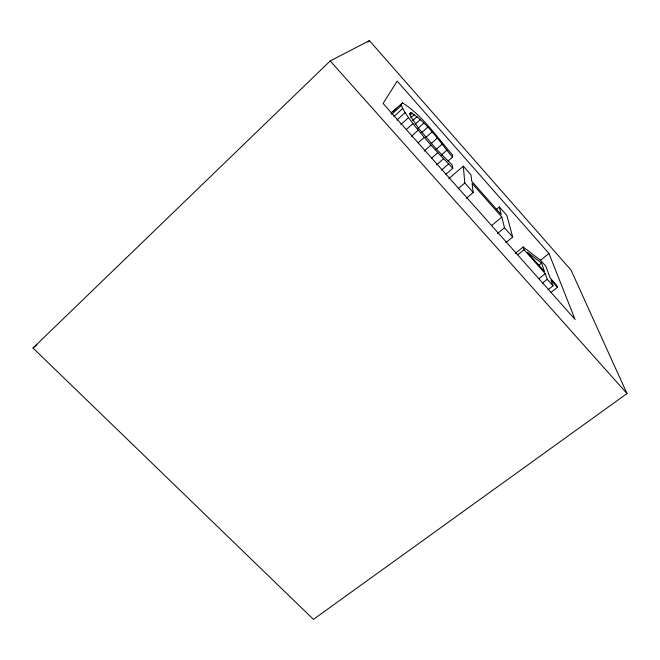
<?xml version="1.0" encoding="UTF-8"?>
<svg xmlns="http://www.w3.org/2000/svg" width="660" height="660" viewBox="0 0 660 660"><rect width="100%" height="100%" fill="white"/><g stroke="black" fill="none" stroke-linecap="round" stroke-linejoin="round"><path stroke-width="0.99" d="M33 348.034L330.198 60.943L369.418 40.639L571.015 270.047L627 393.55L313.45 619.361L33 348.034L36.927 344.743M367.933 42.058L369.418 40.639M390.984 113.099L402.567 102.886C422.854 115.772 436.697 136.966 452.455 154.803L452.512 157.113L447.967 161.089M392.914 111.746L396.627 108.339M400.339 104.932L402.567 102.886M391.619 114.419L401.495 105.361L401.495 103.455M393.764 116.663L402.732 108.454L401.495 105.361M396.808 120.161L405.108 112.596L402.732 108.454M409.382 113.974L410.875 112.621C428.109 123.354 439.478 141.826 452.512 157.113M410.075 115.137L412.36 113.058M400.909 124.534L408.507 117.629L405.108 112.596M410.701 117.851L414.48 114.427M412.632 120.698L417.145 116.614M406.222 129.632L412.937 123.569L408.507 117.629M415.09 124.311L420.329 119.575M417.862 128.486L423.844 123.106M411.469 136.24L418.209 130.177L412.937 123.569M421.748 132.586L427.721 127.231M418.234 142.758L424.248 137.379L418.209 130.177M425.857 137.486L432.003 132M431.145 143.575L437.299 138.105M424.19 151.107L430.963 145.093L424.248 137.379M436.07 149.498L442.241 144.045M431.632 158.119L437.811 152.666L452.801 168.226L445.888 174.24M441.02 155.364L447.043 150.059M436.606 164.868L443.553 158.771M441.631 169.991L448.561 163.936M448.767 178.712L463.303 166.122L470.951 174.785L471.784 181.319L501.245 214.64L499.356 206.968L496.287 209.542M458.601 188.306L464.805 182.977L463.303 166.122M466.232 198.429L473.22 192.472L472.057 183.389L501.839 217.066L504.463 227.733L512.696 237.023L505.667 242.781M491.642 225.547L501.839 217.066M497.442 233.533L504.463 227.733M515.279 253.399L523.215 246.955L540.721 260.444L545.894 266.293L550.135 277.893L556.586 285.178L557.419 287.372L550.968 292.429M517.795 254.785L524.048 249.719L523.215 246.955M540.26 260.444L548.963 253.473L397.171 81.114L383.097 103.447L575.099 319.489L548.963 253.473M538.337 265.609L541.514 263.068L527.497 252.343L544.508 271.549L541.514 263.068M538.808 278.751L545.251 273.644L524.048 249.719M410.875 112.621L410.124 113.215L410.198 114.815L411.238 117.307L418.605 128.32L436.697 149.506L452.149 164.95L452.801 168.226M542.446 283.099L547.247 279.296L545.251 273.644M548.221 289.591L553.03 285.813L550.918 280.038L557.419 287.372M430.963 145.093L437.811 152.666M330.198 60.943L627 393.55M547.247 279.296L553.03 285.813M464.805 182.977L473.22 192.472M499.356 206.968L506.855 215.457L512.696 237.023"/></g></svg>
